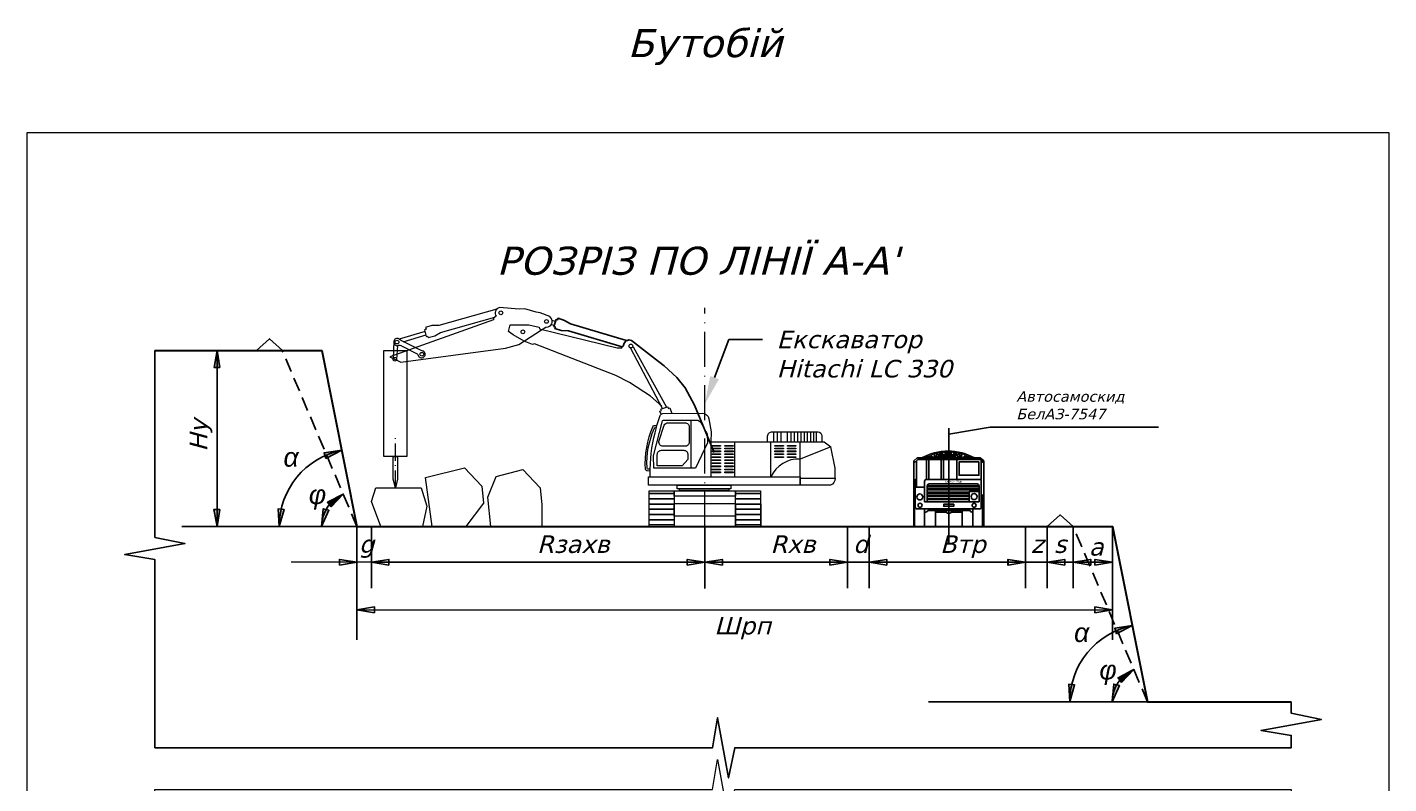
# Model space of a CAD drawing. Header units: millimetres. Extents: x -1138 to 1768, y 100 to 1081.
# Drawn here: x -420.3 to -226.3, y 278.5 to 386.4 of the extents above; entities that cross this region are included whole.
import ezdxf
from ezdxf import colors
from ezdxf.entities.mleader import LeaderData, LeaderLine
from ezdxf.math import Vec2, Vec3

# ---------------------------------------------------------------- set-up
doc = ezdxf.new("R2010")
doc.units = ezdxf.units.MM
for name, pattern in [('ACAD_ISO04W100', [30, 24, -3, 0, -3]), ('CENTER', [7.5, 5, -1.25, 0, -1.25]), ('JIS_02_2.0', [3, 2, -1])]:
    doc.linetypes.add(name, pattern=pattern)
for name, color, linetype in [('НАДЗЕМКА', 7, 'Continuous'), ('ТРАНСПОРТ', 7, 'Continuous'), ('Уступ', 7, 'Continuous')]:
    doc.layers.add(name, color=color, linetype=linetype)
doc.styles.add('Arial_204I', font='ariali.ttf')
doc.styles.get("Standard").update_dxf_attribs({"font": 'calibri.ttf'})
doc.styles.add('стиль1', font='verdanai.ttf', dxfattribs={"height": 2.5})

msp = doc.modelspace()

# ---------------------------------------------------------------- hatches: boundary and pattern name
at = {"layer": 'Уступ'}
h = msp.add_hatch(color=256, dxfattribs=at)
h.dxf.hatch_style = 1
h.paths.add_polyline_path([(-393.208, 340.322), (-393.073, 339.173), (-393.217, 339.412), (-393.217, 337.898), (-392.804, 337.898)])
h.paths.add_polyline_path([(-393.223, 339.41), (-393.365, 339.167), (-393.271, 339.97), (-393.638, 337.898), (-393.221, 337.898)])
h.paths.add_polyline_path([(-393.208, 340.322), (-393.217, 340.272), (-393.217, 339.412), (-393.073, 339.173)])
h.paths.add_polyline_path([(-393.223, 340.238), (-393.271, 339.97), (-393.365, 339.167), (-393.223, 339.41)])
h = msp.add_hatch(color=256, dxfattribs=at)
h.dxf.hatch_style = 1
h.paths.add_polyline_path([(-375.446, 326.081, 0.0509775), (-377.6, 325.416), (-377.445, 325.051)])
h.paths.add_polyline_path([(-375.446, 326.081), (-377.739, 325.745), (-377.6, 325.416, -0.0509775)])
h.paths.add_polyline_path([(-377.739, 325.745), (-377.953, 325.714), (-377.826, 325.317, -0.0055719), (-377.6, 325.416)])
h.paths.add_polyline_path([(-377.6, 325.416, 0.0055719), (-377.826, 325.317), (-377.699, 324.92), (-377.445, 325.051)])
h = msp.add_hatch(color=256, dxfattribs=at)
h.dxf.hatch_style = 1
h.paths.add_polyline_path([(-375.237, 319.844), (-376, 319.44, 0.0827625), (-377.224, 318.327), (-376.971, 317.995)])
h.paths.add_polyline_path([(-376, 319.44), (-377.477, 318.658), (-377.224, 318.327, -0.0827625)])
h = msp.add_hatch(color=256, dxfattribs=at)
h.dxf.hatch_style = 1
h.paths.add_polyline_path([(-393.208, 315.23), (-393.078, 316.379), (-393.221, 316.14), (-393.228, 317.654), (-392.815, 317.656)])
h.paths.add_polyline_path([(-393.227, 316.142), (-393.37, 316.384), (-393.272, 315.581), (-393.648, 317.652), (-393.232, 317.654)])
h.paths.add_polyline_path([(-393.208, 315.23), (-393.217, 315.28), (-393.221, 316.14), (-393.078, 316.379)])
h.paths.add_polyline_path([(-393.224, 315.314), (-393.272, 315.581), (-393.37, 316.384), (-393.227, 316.142)])
h = msp.add_hatch(color=256, dxfattribs=at)
h.dxf.hatch_style = 1
h.paths.add_polyline_path([(-383.658, 317.648), (-384.072, 317.695, 0.0565655), (-384.354, 315.211)])
h.paths.add_polyline_path([(-384.072, 317.695), (-384.486, 317.742), (-384.354, 315.211, -0.0565655)])
h = msp.add_hatch(color=256, dxfattribs=at)
h.dxf.hatch_style = 1
h.paths.add_polyline_path([(-377.279, 317.53), (-377.683, 317.633, 0.0827625), (-378.23, 316.072), (-378.304, 315.212)])
h.paths.add_polyline_path([(-377.683, 317.633), (-378.086, 317.737), (-378.23, 316.072, -0.0827625)])
h = msp.add_hatch(dxfattribs=at)
h.set_pattern_fill('ANGLE', color=256)
h.set_pattern_definition([(0, (419.7654, 168.863), (0, 6.985), [5.08, -1.905]), (90, (419.7654, 168.863), (-6.985, 4e-16), [5.08, -1.905])])
h.paths.add_polyline_path([(-375.768, 310.522), (-373.269, 310.105), (-375.768, 310.105)])
h.paths.add_polyline_path([(-375.768, 310.105), (-373.269, 310.105), (-375.768, 309.688)])
h = msp.add_hatch(dxfattribs=at)
h.set_pattern_fill('ANGLE', color=256)
h.set_pattern_definition([(0, (419.7645, 168.863), (0, 6.985), [5.08, -1.905]), (90, (419.7645, 168.863), (-6.985, 4e-16), [5.08, -1.905])])
h.paths.add_polyline_path([(-375.767, 310.521), (-373.268, 310.105), (-375.767, 310.105)])
h.paths.add_polyline_path([(-375.767, 310.105), (-373.268, 310.105), (-375.767, 309.688)])
h = msp.add_hatch(dxfattribs=at)
h.set_pattern_fill('ANGLE', color=256)
h.set_pattern_definition([(0, (421.815, 168.863), (0, 6.985), [5.08, -1.905]), (90, (421.815, 168.863), (-6.985, 4e-16), [5.08, -1.905])])
h.paths.add_polyline_path([(-368.72, 310.521), (-371.219, 310.105), (-368.72, 310.105)])
h.paths.add_polyline_path([(-368.72, 310.105), (-371.219, 310.105), (-368.72, 309.688)])
h = msp.add_hatch(dxfattribs=at)
h.set_pattern_fill('ANGLE', color=256)
h.set_pattern_definition([(0, (421.816, 168.863), (0, 6.985), [5.08, -1.905]), (90, (421.816, 168.863), (-6.985, 4e-16), [5.08, -1.905])])
h.paths.add_polyline_path([(-368.719, 310.522), (-371.218, 310.105), (-368.719, 310.105)])
h.paths.add_polyline_path([(-368.719, 310.105), (-371.218, 310.105), (-368.719, 309.688)])
h = msp.add_hatch(dxfattribs=at)
h.set_pattern_fill('ANGLE', color=256)
h.set_pattern_definition([(0, (469.324, 168.863), (0, 6.985), [5.08, -1.905]), (90, (469.324, 168.863), (-6.985, 4e-16), [5.08, -1.905])])
h.paths.add_polyline_path([(-326.21, 310.522), (-323.711, 310.105), (-326.21, 310.105)])
h.paths.add_polyline_path([(-326.21, 310.105), (-323.711, 310.105), (-326.21, 309.688)])
h = msp.add_hatch(dxfattribs=at)
h.set_pattern_fill('ANGLE', color=256)
h.set_pattern_definition([(0, (469.323, 168.863), (0, 6.985), [5.08, -1.905]), (90, (469.323, 168.863), (-6.985, 4e-16), [5.08, -1.905])])
h.paths.add_polyline_path([(-326.209, 310.522), (-323.71, 310.105), (-326.209, 310.105)])
h.paths.add_polyline_path([(-326.209, 310.105), (-323.71, 310.105), (-326.209, 309.688)])
h = msp.add_hatch(dxfattribs=at)
h.set_pattern_fill('ANGLE', color=256)
h.set_pattern_definition([(0, (469.323, 168.863), (0, 6.985), [5.08, -1.905]), (90, (469.323, 168.863), (-6.985, 4e-16), [5.08, -1.905])])
h.paths.add_polyline_path([(-321.212, 310.522), (-323.711, 310.105), (-321.212, 310.105)])
h.paths.add_polyline_path([(-321.212, 310.105), (-323.711, 310.105), (-321.212, 309.688)])
h = msp.add_hatch(dxfattribs=at)
h.set_pattern_fill('ANGLE', color=256)
h.set_pattern_definition([(0, (469.324, 168.863), (0, 6.985), [5.08, -1.905]), (90, (469.324, 168.863), (-6.985, 4e-16), [5.08, -1.905])])
h.paths.add_polyline_path([(-321.211, 310.522), (-323.711, 310.105), (-321.211, 310.105)])
h.paths.add_polyline_path([(-321.211, 310.105), (-323.711, 310.105), (-321.211, 309.688)])
h = msp.add_hatch(dxfattribs=at)
h.set_pattern_fill('ANGLE', color=256)
h.set_pattern_definition([(0, (489.658, 168.863), (0, 6.985), [5.08, -1.905]), (90, (489.658, 168.863), (-6.985, 4e-16), [5.08, -1.905])])
h.paths.add_polyline_path([(-305.875, 310.522), (-303.376, 310.105), (-305.875, 310.105)])
h.paths.add_polyline_path([(-305.875, 310.105), (-303.376, 310.105), (-305.875, 309.688)])
h = msp.add_hatch(dxfattribs=at)
h.set_pattern_fill('ANGLE', color=256)
h.set_pattern_definition([(0, (489.657, 168.863), (0, 6.985), [5.08, -1.905]), (90, (489.657, 168.863), (-6.985, 4e-16), [5.08, -1.905])])
h.paths.add_polyline_path([(-305.874, 310.521), (-303.375, 310.105), (-305.874, 310.105)])
h.paths.add_polyline_path([(-305.874, 310.105), (-303.375, 310.105), (-305.874, 309.688)])
h = msp.add_hatch(dxfattribs=at)
h.set_pattern_fill('ANGLE', color=256)
h.set_pattern_definition([(0, (492.7444, 168.863), (0, 6.985), [5.08, -1.905]), (90, (492.7444, 168.863), (-6.985, 4e-16), [5.08, -1.905])])
h.paths.add_polyline_path([(-297.791, 310.522), (-300.29, 310.105), (-297.791, 310.105)])
h.paths.add_polyline_path([(-297.791, 310.105), (-300.29, 310.105), (-297.791, 309.688)])
h = msp.add_hatch(dxfattribs=at)
h.set_pattern_fill('ANGLE', color=256)
h.set_pattern_definition([(0, (492.7454, 168.863), (0, 6.985), [5.08, -1.905]), (90, (492.7454, 168.863), (-6.985, 4e-16), [5.08, -1.905])])
h.paths.add_polyline_path([(-297.79, 310.522), (-300.289, 310.105), (-297.79, 310.105)])
h.paths.add_polyline_path([(-297.79, 310.105), (-300.289, 310.105), (-297.79, 309.688)])
h = msp.add_hatch(dxfattribs=at)
h.set_pattern_fill('ANGLE', color=256)
h.set_pattern_definition([(0, (515.022, 168.863), (0, 6.985), [5.08, -1.905]), (90, (515.022, 168.863), (-6.985, 4e-16), [5.08, -1.905])])
h.paths.add_polyline_path([(-280.512, 310.522), (-278.013, 310.105), (-280.512, 310.105)])
h.paths.add_polyline_path([(-280.512, 310.105), (-278.013, 310.105), (-280.512, 309.688)])
h = msp.add_hatch(dxfattribs=at)
h.set_pattern_fill('ANGLE', color=256)
h.set_pattern_definition([(0, (515.021, 168.863), (0, 6.985), [5.08, -1.905]), (90, (515.021, 168.863), (-6.985, 4e-16), [5.08, -1.905])])
h.paths.add_polyline_path([(-280.511, 310.521), (-278.012, 310.105), (-280.511, 310.105)])
h.paths.add_polyline_path([(-280.511, 310.105), (-278.012, 310.105), (-280.511, 309.688)])
h = msp.add_hatch(dxfattribs=at)
h.set_pattern_fill('ANGLE', color=256)
h.set_pattern_definition([(0, (518.107, 168.863), (0, 6.985), [5.08, -1.905]), (90, (518.107, 168.863), (-6.985, 4e-16), [5.08, -1.905])])
h.paths.add_polyline_path([(-272.428, 310.521), (-274.927, 310.105), (-272.428, 310.105)])
h.paths.add_polyline_path([(-272.428, 310.105), (-274.927, 310.105), (-272.428, 309.688)])
h = msp.add_hatch(dxfattribs=at)
h.set_pattern_fill('ANGLE', color=256)
h.set_pattern_definition([(0, (518.108, 168.863), (0, 6.985), [5.08, -1.905]), (90, (518.108, 168.863), (-6.985, 4e-16), [5.08, -1.905])])
h.paths.add_polyline_path([(-272.427, 310.522), (-274.926, 310.105), (-272.427, 310.105)])
h.paths.add_polyline_path([(-272.427, 310.105), (-274.926, 310.105), (-272.427, 309.688)])
h = msp.add_hatch(dxfattribs=at)
h.set_pattern_fill('ANGLE', color=256)
h.set_pattern_definition([(0, (521.8076, 168.863), (0, 6.985), [5.08, -1.905]), (90, (521.8076, 168.863), (-6.985, 4e-16), [5.08, -1.905])])
h.paths.add_polyline_path([(-268.728, 310.521), (-271.227, 310.105), (-268.728, 310.105)])
h.paths.add_polyline_path([(-268.728, 310.105), (-271.227, 310.105), (-268.728, 309.688)])
h = msp.add_hatch(dxfattribs=at)
h.set_pattern_fill('ANGLE', color=256)
h.set_pattern_definition([(0, (521.8086, 168.863), (0, 6.985), [5.08, -1.905]), (90, (521.8086, 168.863), (-6.985, 4e-16), [5.08, -1.905])])
h.paths.add_polyline_path([(-268.727, 310.522), (-271.226, 310.105), (-268.727, 310.105)])
h.paths.add_polyline_path([(-268.727, 310.105), (-271.226, 310.105), (-268.727, 309.688)])
h = msp.add_hatch(dxfattribs=at)
h.set_pattern_fill('ANGLE', color=256)
h.set_pattern_definition([(0, (527.402, 168.863), (0, 6.985), [5.08, -1.905]), (90, (527.402, 168.863), (-6.985, 4e-16), [5.08, -1.905])])
h.paths.add_polyline_path([(-268.131, 310.522), (-265.632, 310.105), (-268.131, 310.105)])
h.paths.add_polyline_path([(-268.131, 310.105), (-265.632, 310.105), (-268.131, 309.688)])
h = msp.add_hatch(dxfattribs=at)
h.set_pattern_fill('ANGLE', color=256)
h.set_pattern_definition([(0, (527.401, 168.863), (0, 6.985), [5.08, -1.905]), (90, (527.401, 168.863), (-6.985, 4e-16), [5.08, -1.905])])
h.paths.add_polyline_path([(-268.13, 310.521), (-265.631, 310.105), (-268.13, 310.105)])
h.paths.add_polyline_path([(-268.13, 310.105), (-265.631, 310.105), (-268.13, 309.688)])
h = msp.add_hatch(dxfattribs=at)
h.set_pattern_fill('ANGLE', color=256)
h.set_pattern_definition([(0, (419.7645, 162.088), (0, 6.985), [5.08, -1.905]), (90, (419.7645, 162.088), (-6.985, 4e-16), [5.08, -1.905])])
h.paths.add_polyline_path([(-370.771, 303.746), (-373.27, 303.33), (-370.771, 303.33)])
h.paths.add_polyline_path([(-370.771, 303.33), (-373.27, 303.33), (-370.771, 302.913)])
h = msp.add_hatch(dxfattribs=at)
h.set_pattern_fill('ANGLE', color=256)
h.set_pattern_definition([(0, (419.7654, 162.088), (0, 6.985), [5.08, -1.905]), (90, (419.7654, 162.088), (-6.985, 4e-16), [5.08, -1.905])])
h.paths.add_polyline_path([(-370.77, 303.747), (-373.269, 303.33), (-370.77, 303.33)])
h.paths.add_polyline_path([(-370.77, 303.33), (-373.269, 303.33), (-370.77, 302.913)])
h = msp.add_hatch(dxfattribs=at)
h.set_pattern_fill('ANGLE', color=256)
h.set_pattern_definition([(0, (527.402, 162.088), (0, 6.985), [5.08, -1.905]), (90, (527.402, 162.088), (-6.985, 4e-16), [5.08, -1.905])])
h.paths.add_polyline_path([(-268.131, 303.747), (-265.632, 303.33), (-268.131, 303.33)])
h.paths.add_polyline_path([(-268.131, 303.33), (-265.632, 303.33), (-268.131, 302.913)])
h = msp.add_hatch(dxfattribs=at)
h.set_pattern_fill('ANGLE', color=256)
h.set_pattern_definition([(0, (527.401, 162.088), (0, 6.985), [5.08, -1.905]), (90, (527.401, 162.088), (-6.985, 4e-16), [5.08, -1.905])])
h.paths.add_polyline_path([(-268.13, 303.746), (-265.631, 303.33), (-268.13, 303.33)])
h.paths.add_polyline_path([(-268.13, 303.33), (-265.631, 303.33), (-268.13, 302.913)])
h = msp.add_hatch(color=256, dxfattribs=at)
h.dxf.hatch_style = 1
h.paths.add_polyline_path([(-262.801, 301.081, 0.0509775), (-264.956, 300.416), (-264.801, 300.051)])
h.paths.add_polyline_path([(-262.801, 301.081), (-265.095, 300.745), (-264.956, 300.416, -0.0509775)])
h.paths.add_polyline_path([(-265.095, 300.745), (-265.309, 300.714), (-265.182, 300.317, -0.0055719), (-264.956, 300.416)])
h.paths.add_polyline_path([(-264.956, 300.416, 0.0055719), (-265.182, 300.317), (-265.054, 299.921), (-264.801, 300.051)])
h = msp.add_hatch(color=256, dxfattribs=at)
h.dxf.hatch_style = 1
h.paths.add_polyline_path([(-262.593, 294.844), (-263.356, 294.44, 0.0827625), (-264.58, 293.327), (-264.327, 292.996)])
h.paths.add_polyline_path([(-263.356, 294.44), (-264.833, 293.658), (-264.58, 293.327, -0.0827625)])
h = msp.add_hatch(color=256, dxfattribs=at)
h.dxf.hatch_style = 1
h.paths.add_polyline_path([(-271.014, 292.648), (-271.428, 292.695, 0.0565655), (-271.71, 290.211)])
h.paths.add_polyline_path([(-271.428, 292.695), (-271.842, 292.742), (-271.71, 290.211, -0.0565655)])
h = msp.add_hatch(color=256, dxfattribs=at)
h.dxf.hatch_style = 1
h.paths.add_polyline_path([(-264.635, 292.53), (-265.039, 292.634, 0.0827625), (-265.586, 291.073), (-265.66, 290.212)])
h.paths.add_polyline_path([(-265.039, 292.634), (-265.442, 292.737), (-265.586, 291.073, -0.0827625)])

# ---------------------------------------------------------------- linework, layer by layer
at = {"color": 6, "lineweight": 20}
msp.add_lwpolyline([(-420.256, 371.36), (-226.257, 371.36), (-226.257, 100.673), (-420.256, 100.673)], close=True, dxfattribs=at)
at = {"lineweight": 20}
for points in [[(-346.978, 343.229), (-346.378, 343.633), (-346.043, 343.655, 0.6387157), (-345.801, 345.132), (-347.151, 345.65), (-347.722, 345.749), (-349.35, 346.261), (-350.149, 346.216), (-352.977, 346.411, 0.5484926), (-353.43, 345.178), (-353.802, 344.905), (-353.802, 344.676), (-368.58, 339.386), (-367.034, 338.647), (-352.115, 340.636), (-350.221, 341.163)], [(-367.012, 341.03), (-364.796, 339.882, -0.1865735), (-364.492, 339.483, 0.6244595), (-363.579, 339.61, 0.4366081), (-363.908, 340.229), (-364.336, 340.392), (-366.796, 341.631, -0.102364), (-367.307, 341.966, 0.5543906), (-368.012, 341.591, 0.4456057), (-367.595, 340.991, -0.1084761)]]:
    msp.add_lwpolyline(points, format="xyb", close=True, dxfattribs=at)
for points in [[(-353.354, 346.208), (-361.626, 343.855), (-362.593, 343.844), (-363.496, 343.577), (-363.431, 343.323), (-363.646, 343.271), (-363.407, 342.292), (-363.204, 342.361), (-363.134, 342.156), (-362.184, 342.409), (-361.353, 342.88), (-353.628, 345.033)], [(-329.84, 332.382), (-331.461, 333.805), (-334.427, 335.76), (-336.38, 336.755), (-347.994, 341.232), (-348.279, 341.144), (-349.456, 341.612), (-351.01, 342.53), (-351.7, 343.025), (-351.449, 343.943), (-348.787, 343.983), (-347.319, 343.605), (-347.266, 343.369), (-336.19, 340.68), (-335.554, 340.693), (-335.416, 340.881)], [(-345.177, 343.845), (-345.592, 343.971)], [(-344.974, 344.44), (-345.449, 344.576)], [(-368.012, 341.591), (-368.115, 339.164)], [(-363.57, 343.021), (-367.255, 341.932)], [(-363.476, 342.498), (-366.739, 341.508)], [(-393.208, 315.212), (-393.208, 340.209)], [(-367.607, 339.028), (-367.451, 341.025)], [(-329.936, 331.222), (-330.108, 331.677), (-329.904, 331.743), (-329.974, 331.959), (-329.729, 332.038), (-334.25, 340.592)], [(-333.896, 340.847), (-329.191, 332.221), (-329.001, 332.285), (-328.922, 332.053), (-328.694, 332.131), (-328.433, 331.327)], [(-371.219, 310.105), (-382.634, 310.105)], [(-373.27, 303.33), (-265.632, 303.33)]]:
    msp.add_lwpolyline(points, dxfattribs=at)
for points in [[(-322.385, 325.741), (-325.168, 332.511), (-326.511, 334.962), (-327.676, 336.452), (-329.482, 338.119), (-330.303, 338.732), (-334.141, 341.741), (-334.527, 341.824), (-334.732, 341.749), (-334.864, 341.724), (-342.829, 344.093), (-343.71, 344.581), (-344.624, 344.888), (-344.694, 344.68), (-344.876, 344.742), (-345.22, 343.719), (-345.002, 343.646), (-345.075, 343.427), (-344.199, 343.133), (-343.146, 343.096), (-335.469, 340.82), (-335.362, 340.941), (-335.178, 341.327), (-335.013, 341.563), (-334.864, 341.724)], [(-291.01, 325.692), (-289.517, 324.98), (-288.803, 325.949), (-288.951, 325.248), (-289.448, 325.931), (-289.526, 324.991), (-290.101, 325.866), (-290.472, 324.978), (-290.751, 325.335), (-290.968, 324.983), (-290.751, 325.335), (-290.461, 325.804), (-290.001, 325.427), (-289.696, 325.905), (-289.134, 325.5), (-290.001, 325.427), (-290.115, 324.983)], [(-287.076, 325.692), (-288.569, 324.98), (-289.283, 325.949), (-289.135, 325.248), (-288.638, 325.931), (-288.56, 324.991), (-287.985, 325.866), (-287.614, 324.978), (-287.336, 325.335), (-287.118, 324.983), (-287.336, 325.335), (-287.625, 325.804), (-288.085, 325.427), (-288.39, 325.905), (-288.952, 325.5), (-288.085, 325.427), (-287.971, 324.983)], [(-293.937, 324.25), (-293.337, 324.748), (-284.574, 324.752), (-284.574, 324.752)], [(-293.528, 321.931), (-293.528, 324.589)], [(-289.135, 325.248), (-293.439, 324.983)], [(-292.819, 324.983), (-291.504, 325.244), (-290.967, 324.977), (-291.01, 325.692), (-291.504, 325.244), (-291.75, 325.467)], [(-290.967, 324.977), (-292.819, 324.983)], [(-292.101, 321.932), (-292.101, 324.749)], [(-291.772, 321.932), (-291.772, 324.749)], [(-290.019, 321.933), (-290.019, 324.749)], [(-289.69, 321.933), (-289.69, 324.75)], [(-289.135, 325.248), (-289.514, 324.983)], [(-289.135, 325.248), (-289.061, 324.984), (-288.951, 325.248), (-288.572, 324.983)], [(-284.311, 321.932), (-284.311, 324.753), (-287.824, 324.753), (-287.824, 321.932)], [(-285.267, 324.983), (-286.582, 325.244), (-287.12, 324.977), (-287.076, 325.692), (-286.582, 325.244), (-286.337, 325.467)], [(-284.311, 324.559), (-283.966, 324.306)], [(-293.72, 320.809), (-293.72, 321.931), (-293.528, 321.931), (-293.528, 320.809)], [(-292.019, 321.006), (-284.64, 321.006)], [(-292.018, 320.874), (-284.639, 320.874)], [(-292.018, 320.577), (-284.639, 320.577)], [(-292.018, 320.445), (-284.639, 320.445)], [(-292.018, 320.108), (-286.043, 320.108)], [(-286.043, 318.749), (-286.043, 320.223), (-284.64, 320.223)], [(-292.02, 319.69), (-286.043, 319.69)], [(-292.019, 319.557), (-286.043, 319.557)], [(-292.018, 319.975), (-286.043, 319.975)], [(-292.016, 319.212), (-286.043, 319.212)], [(-292.016, 319.08), (-286.043, 319.08)], [(-288.947, 318.376), (-289.663, 318.376), (-289.663, 318.089), (-288.23, 318.089), (-288.23, 318.376), (-289.09, 318.376)], [(-286.043, 319.442), (-286.043, 318.749)], [(-291.945, 317.473), (-285.912, 317.473)], [(-290.842, 317.237), (-289.293, 317.237)], [(-288.608, 317.237), (-287.059, 317.237)]]:
    msp.add_lwpolyline(points)
for points in [[(-366.186, 325.185), (-369.422, 325.185), (-369.422, 340.325), (-366.186, 340.325)], [(-368.114, 325.185), (-367.494, 325.185), (-367.494, 321.942), (-367.804, 320.715), (-368.114, 321.942)], [(-362.548, 315.197), (-363.516, 322.195), (-357.956, 323.592), (-355.471, 320.963), (-355.264, 318.549), (-357.749, 315.197)], [(-354.223, 315.197), (-354.638, 319.377), (-353.421, 322.323), (-349.632, 323.332), (-347.147, 320.703), (-346.94, 318.289), (-346.94, 315.197)], [(-369.85, 315.197), (-371.202, 318.799), (-370.603, 320.708), (-364.138, 320.708), (-363.304, 318.116), (-363.936, 315.197)], [(-402.071, 277.699), (-322.611, 277.699), (-321.899, 281.993), (-320.326, 273.405), (-319.448, 277.699), (-240.154, 277.699), (-240.154, 197.416), (-235.86, 196.538), (-244.448, 194.965), (-240.154, 194.253), (-240.154, 113.805), (-319.448, 113.805), (-320.326, 109.511), (-321.899, 118.099), (-322.611, 113.805), (-402.071, 113.805), (-402.071, 194.253), (-406.365, 194.965), (-397.777, 196.538), (-402.071, 197.416)]]:
    msp.add_lwpolyline(points, close=True, dxfattribs=at)
at = {"color": 2, "lineweight": 20}
msp.add_lwpolyline([(-329.729, 332.038), (-329.191, 332.221)], dxfattribs=at)
at = {"linetype": 'CENTER', "lineweight": 15, "ltscale": 0.5}
msp.add_lwpolyline([(-367.804, 320.715), (-367.804, 327.869)], dxfattribs=at)
for points in [[(-293.937, 319.671), (-293.937, 324.559), (-293.439, 324.983), (-284.479, 324.983), (-283.964, 324.559), (-283.964, 315.341, -0.4142136), (-284.108, 315.198), (-285.369, 315.198, -0.4142136), (-285.512, 315.341), (-285.512, 317.718)], [(-293.937, 319.671), (-293.72, 319.696), (-293.72, 320.809), (-292.389, 320.809), (-292.389, 321.645, -0.4142136), (-292.103, 321.932), (-284.597, 321.932, -0.4142136), (-284.311, 321.645), (-284.311, 319.718), (-283.964, 319.671)], [(-292.389, 320.809), (-292.389, 318.748), (-284.64, 318.748), (-284.64, 320.998, 0.4142136), (-284.926, 321.285), (-291.733, 321.285, 0.4142136), (-292.02, 320.998), (-292.02, 318.748)], [(-293.937, 319.671), (-293.937, 315.341, 0.4142136), (-293.793, 315.198), (-293.822, 315.198)], [(-293.822, 319.684), (-293.822, 315.341, 0.4142136), (-293.679, 315.198), (-292.533, 315.198, 0.4142136), (-292.389, 315.341), (-292.389, 317.718)], [(-293.72, 319.696), (-293.72, 318.004, 0.4142136), (-293.434, 317.718), (-284.597, 317.718, 0.4142136), (-284.311, 318.004), (-284.311, 319.747)], [(-284.129, 319.692), (-284.129, 315.341, -0.4142136), (-284.272, 315.198), (-284.964, 315.198)], [(-292.389, 316.878), (-292.389, 315.341, 0.4142136), (-292.246, 315.198), (-290.985, 315.198, 0.4142136), (-290.842, 315.341), (-290.842, 317.473)], [(-285.512, 316.228), (-285.512, 315.341, -0.4142136), (-285.655, 315.198), (-286.916, 315.198, -0.4142136), (-287.059, 315.341), (-287.059, 317.473)]]:
    msp.add_lwpolyline(points, format="xyb")
msp.add_lwpolyline([(-287.459, 324.429), (-284.647, 324.429), (-284.647, 322.507), (-287.47, 322.507), (-287.47, 324.429)], close=True)
at = {"color": 4, "lineweight": 20}
for points in [[(-331.622, 318.457), (-328.064, 318.457), (-328.063, 315.199), (-331.621, 315.199)], [(-319.308, 318.457), (-315.75, 318.457), (-315.749, 315.199), (-319.307, 315.199)]]:
    msp.add_lwpolyline(points, close=True, dxfattribs=at)
at = {"lineweight": 20}
for centre in [(-352.77, 345.674), (-346.264, 344.45), (-367.574, 341.499), (-349.632, 342.961), (-364.031, 339.766), (-334.241, 340.939), (-367.87, 339.06)]:
    msp.add_circle(centre, 0.266, dxfattribs=at)
for centre, radius in [((-293.069, 319.429), 0.43), ((-293.047, 318.233), 0.287), ((-285.338, 319.479), 0.43), ((-285.338, 318.233), 0.287)]:
    msp.add_circle(centre, radius)
for centre, radius, start, end in [((-289.043, 318.054), 7.892, 61.41358, 118.58642), ((-292.322, 317.651), 0.417, 260.69029, 334.66806), ((-288.951, 317.475), 0.417, 180.27762, 359.72238), ((-285.537, 317.656), 0.417, 205.96412, 273.3893)]:
    msp.add_arc(centre, radius, start, end)
at = {"layer": 'НАДЗЕМКА'}
for points in [[(-373.273, 315.212), (-398.217, 315.212)], [(-260.629, 290.213), (-291.82, 290.213)]]:
    msp.add_lwpolyline(points, dxfattribs=at)
at = {"layer": 'ТРАНСПОРТ', "linetype": 'JIS_02_2.0'}
for p, q in [((-288.951, 314.728), (-288.951, 328.359)), ((-288.951, 317.058), (-288.951, 314.728))]:
    msp.add_line(p, q, dxfattribs=at)
at = {"layer": 'ТРАНСПОРТ', "linetype": 'CENTER', "lineweight": 20}
msp.add_lwpolyline([(-323.711, 315.155), (-323.711, 346.364)], dxfattribs=at)
at = {"layer": 'ТРАНСПОРТ', "lineweight": 20}
for points in [[(-331.476, 322.309), (-331.487, 323.121), (-331.487, 323.385, -0.0647775), (-330.614, 329.31), (-330.527, 329.609), (-330.051, 331.034, -0.3387858), (-329.694, 331.315), (-324.073, 331.368, -0.3794678), (-323.141, 330.553), (-322.827, 328.696), (-322.876, 327.296), (-322.874, 322.309)], [(-331.487, 323.121), (-331.974, 323.153, -0.4064918), (-332.184, 323.385, -0.1091508), (-331.11, 329.441, -0.3473174), (-330.89, 329.612), (-330.527, 329.609)], [(-331.484, 323.385), (-331.722, 323.385, -0.4257595), (-331.946, 323.618, -0.1195467), (-330.92, 329.139, -0.3368418), (-330.708, 329.308), (-330.615, 329.308)], [(-314.759, 327.297), (-314.759, 328.111, -0.4460293), (-314.097, 328.705), (-307.571, 328.705, -0.3776155), (-307.049, 328.112), (-307.049, 327.297)], [(-322.876, 327.296), (-306.718, 327.297), (-305.738, 326.562), (-310.137, 324.83, 0.3035723), (-314.312, 322.31)]]:
    msp.add_lwpolyline(points, format="xyb", dxfattribs=at)
for points in [[(-325.037, 323.506), (-330.954, 323.506), (-331.003, 325.271), (-329.725, 330.266), (-329.673, 330.353), (-329.578, 330.387), (-324.708, 330.384), (-324.307, 330.134), (-323.394, 328.42), (-323.343, 327.129)], [(-321.456, 326.642), (-322.658, 326.642), (-322.658, 326.753), (-321.456, 326.753)], [(-321.456, 326.285), (-322.658, 326.285), (-322.658, 326.396), (-321.456, 326.396)], [(-321.456, 325.878), (-322.658, 325.878), (-322.658, 325.989), (-321.456, 325.989)], [(-319.662, 326.642), (-320.864, 326.642), (-320.864, 326.753), (-319.662, 326.753)], [(-319.662, 326.285), (-320.864, 326.285), (-320.864, 326.396), (-319.662, 326.396)], [(-319.662, 325.878), (-320.864, 325.878), (-320.864, 325.989), (-319.662, 325.989)], [(-312.514, 326.642), (-313.716, 326.642), (-313.716, 326.753), (-312.514, 326.753)], [(-312.514, 326.285), (-313.716, 326.285), (-313.716, 326.396), (-312.514, 326.396)], [(-312.514, 325.878), (-313.716, 325.878), (-313.716, 325.989), (-312.514, 325.989)], [(-310.72, 326.642), (-311.922, 326.642), (-311.922, 326.753), (-310.72, 326.753)], [(-310.72, 326.285), (-311.922, 326.285), (-311.922, 326.396), (-310.72, 326.396)], [(-310.72, 325.878), (-311.922, 325.878), (-311.922, 325.989), (-310.72, 325.989)], [(-321.456, 325.453), (-322.658, 325.453), (-322.658, 325.564), (-321.456, 325.564)], [(-321.456, 325.027), (-322.658, 325.027), (-322.658, 325.138), (-321.456, 325.138)], [(-321.456, 324.62), (-322.658, 324.62), (-322.658, 324.731), (-321.456, 324.731)], [(-321.456, 324.177), (-322.658, 324.177), (-322.658, 324.288), (-321.456, 324.288)], [(-319.662, 325.453), (-320.864, 325.453), (-320.864, 325.564), (-319.662, 325.564)], [(-319.662, 325.027), (-320.864, 325.027), (-320.864, 325.138), (-319.662, 325.138)], [(-319.662, 324.62), (-320.864, 324.62), (-320.864, 324.731), (-319.662, 324.731)], [(-319.662, 324.177), (-320.864, 324.177), (-320.864, 324.288), (-319.662, 324.288)], [(-312.514, 325.453), (-313.716, 325.453), (-313.716, 325.564), (-312.514, 325.564)], [(-312.514, 325.027), (-313.716, 325.027), (-313.716, 325.138), (-312.514, 325.138)], [(-310.72, 325.453), (-311.922, 325.453), (-311.922, 325.564), (-310.72, 325.564)], [(-310.72, 325.027), (-311.922, 325.027), (-311.922, 325.138), (-310.72, 325.138)], [(-331.724, 322.309), (-310.137, 322.309), (-310.137, 321.086), (-331.724, 321.086)], [(-321.456, 323.733), (-322.658, 323.733), (-322.658, 323.844), (-321.456, 323.844)], [(-321.456, 323.289), (-322.658, 323.289), (-322.658, 323.4), (-321.456, 323.4)], [(-321.456, 322.882), (-322.658, 322.882), (-322.658, 322.993), (-321.456, 322.993)], [(-319.662, 323.733), (-320.864, 323.733), (-320.864, 323.844), (-319.662, 323.844)], [(-319.662, 323.289), (-320.864, 323.289), (-320.864, 323.4), (-319.662, 323.4)], [(-319.662, 322.882), (-320.864, 322.882), (-320.864, 322.993), (-319.662, 322.993)], [(-328.083, 315.199), (-331.654, 315.199), (-331.654, 320.279), (-328.083, 320.279)], [(-331.654, 320.279), (-328.083, 320.279), (-328.083, 319.897), (-331.654, 319.897)], [(-328.083, 320.279), (-319.34, 320.279), (-319.34, 319.516), (-328.083, 319.516)], [(-327.629, 321.084), (-319.982, 321.084), (-319.982, 320.588), (-327.629, 320.588)], [(-327.3, 320.3), (-327.3, 320.588), (-320.299, 320.588), (-320.299, 320.3)], [(-315.769, 315.199), (-319.34, 315.199), (-319.34, 320.279), (-315.769, 320.279)], [(-319.34, 320.279), (-315.769, 320.279), (-315.769, 319.897), (-319.34, 319.897)], [(-331.654, 319.897), (-328.083, 319.897), (-328.083, 319.153), (-331.654, 319.153)], [(-331.654, 319.153), (-328.083, 319.153), (-328.083, 318.409), (-331.654, 318.409)], [(-331.654, 318.409), (-328.083, 318.409), (-328.083, 317.664), (-331.654, 317.664)], [(-328.083, 318.508), (-319.34, 318.508), (-319.34, 316.691), (-328.083, 316.691)], [(-319.34, 319.897), (-315.769, 319.897), (-315.769, 319.153), (-319.34, 319.153)], [(-319.34, 319.153), (-315.769, 319.153), (-315.769, 318.409), (-319.34, 318.409)], [(-319.34, 318.409), (-315.769, 318.409), (-315.769, 317.664), (-319.34, 317.664)], [(-331.654, 317.664), (-328.083, 317.664), (-328.083, 316.92), (-331.654, 316.92)], [(-331.654, 316.92), (-328.083, 316.92), (-328.083, 316.175), (-331.654, 316.175)], [(-319.34, 317.664), (-315.769, 317.664), (-315.769, 316.92), (-319.34, 316.92)], [(-319.34, 316.92), (-315.769, 316.92), (-315.769, 316.175), (-319.34, 316.175)], [(-331.654, 316.175), (-328.083, 316.175), (-328.083, 315.431), (-331.654, 315.431)], [(-319.34, 316.175), (-315.769, 316.175), (-315.769, 315.431), (-319.34, 315.431)]]:
    msp.add_lwpolyline(points, close=True, dxfattribs=at)
for points in [[(-329.654, 326.642, -0.4692284), (-330.242, 327.349), (-329.493, 329.663, -0.290088), (-328.953, 330.006), (-326.532, 330.006, -0.4142136), (-325.935, 329.408), (-325.935, 327.24, -0.4142136), (-326.532, 326.642)], [(-330.481, 323.877), (-330.481, 325.474, -0.4142136), (-329.884, 326.072), (-326.708, 326.072, -0.4142136), (-326.11, 325.474), (-326.11, 324.755), (-326.944, 323.877)], [(-310.137, 322.087), (-305.15, 322.087, -0.2721659), (-305.787, 321.086), (-310.137, 321.086)]]:
    msp.add_lwpolyline(points, format="xyb", close=True, dxfattribs=at)
for points in [[(-325.703, 330.387), (-325.703, 323.506)], [(-313.881, 327.296), (-313.881, 328.708)], [(-313.357, 327.296), (-313.357, 328.708)], [(-312.834, 327.296), (-312.834, 328.708)], [(-311.918, 327.296), (-311.918, 328.708)], [(-311.417, 327.293), (-311.418, 328.705)], [(-310.939, 327.296), (-310.94, 328.708)], [(-310.439, 327.296), (-310.439, 328.708)], [(-309.984, 327.296), (-309.984, 328.708)], [(-309.51, 327.296), (-309.51, 328.708)], [(-309.069, 327.296), (-309.069, 328.708)], [(-308.602, 327.296), (-308.602, 328.708)], [(-308.199, 327.296), (-308.2, 328.708)], [(-307.813, 327.296), (-307.813, 328.708)], [(-319.436, 322.31), (-319.436, 327.296)], [(-314.312, 322.31), (-314.312, 327.297)], [(-310.137, 322.309), (-310.138, 327.297)], [(-305.15, 322.087), (-305.15, 323.536), (-305.738, 326.562)]]:
    msp.add_lwpolyline(points, dxfattribs=at)
at = {"layer": 'ТРАНСПОРТ', "color": 0}
msp.add_lwpolyline([(-259.072, 329.363), (-283.048, 329.363), (-288.951, 328.359)], dxfattribs=at)
at = {"layer": 'ТРАНСПОРТ', "linetype": 'ACAD_ISO04W100'}
msp.add_lwpolyline([(-288.951, 312.72), (-288.951, 329.252)], dxfattribs=at)
at = {"layer": 'Уступ'}
for p, q in [((-373.27, 315.197), (-373.27, 299.041)), ((-371.219, 306.413), (-371.219, 315.197)), ((-323.711, 306.371), (-323.711, 315.155)), ((-303.375, 306.413), (-303.375, 315.196)), ((-300.29, 306.412), (-300.29, 315.196)), ((-278.012, 306.413), (-278.012, 315.197)), ((-274.926, 306.409), (-274.926, 315.192)), ((-271.227, 306.413), (-271.227, 315.197)), ((-265.632, 315.198), (-265.632, 299.042)), ((-265.631, 306.413), (-265.631, 315.197)), ((-371.219, 310.105), (-265.632, 310.105))]:
    msp.add_line(p, q, dxfattribs=at)
for points in [[(-387.572, 340.304), (-385.719, 341.979), (-383.871, 340.309)], [(-377.699, 324.92), (-377.953, 325.714), (-375.446, 326.081)], [(-376.971, 317.995), (-377.477, 318.658), (-375.237, 319.844)], [(-384.354, 315.211), (-384.486, 317.742), (-383.658, 317.648)], [(-378.304, 315.212), (-378.086, 317.737), (-377.279, 317.53)], [(-274.932, 315.192), (-273.078, 316.868), (-271.231, 315.198)], [(-265.054, 299.921), (-265.309, 300.714), (-262.801, 301.081)], [(-264.327, 292.996), (-264.833, 293.658), (-262.593, 294.844)], [(-271.71, 290.211), (-271.842, 292.742), (-271.014, 292.648)], [(-265.66, 290.212), (-265.442, 292.737), (-264.635, 292.53)]]:
    msp.add_lwpolyline(points, close=True, dxfattribs=at)
for points in [[(-402.071, 340.309), (-402.071, 313.65), (-397.777, 312.772), (-406.365, 311.2), (-402.071, 310.488), (-402.071, 283.663), (-322.611, 283.663), (-321.899, 287.957), (-320.326, 279.369), (-319.448, 283.663), (-240.154, 283.663), (-240.154, 285.432), (-244.448, 286.144), (-235.86, 287.716), (-240.154, 288.594), (-240.154, 290.197)], [(-392.804, 337.898), (-393.638, 337.898), (-393.208, 340.322), (-392.804, 337.898)], [(-393.208, 315.212), (-393.208, 340.322)], [(-392.815, 317.656), (-393.648, 317.652), (-393.208, 315.23), (-392.815, 317.656)], [(-278.012, 315.199), (-278.012, 308.449)], [(-375.768, 309.688), (-375.768, 310.522), (-373.269, 310.105), (-375.768, 309.688)], [(-375.767, 309.688), (-375.767, 310.521), (-373.268, 310.105), (-375.767, 309.688)], [(-368.72, 309.688), (-368.72, 310.521), (-371.219, 310.105), (-368.72, 309.688)], [(-368.719, 309.688), (-368.719, 310.522), (-371.218, 310.105), (-368.719, 309.688)], [(-326.21, 309.688), (-326.21, 310.522), (-323.711, 310.105), (-326.21, 309.688)], [(-326.209, 309.688), (-326.209, 310.522), (-323.71, 310.105), (-326.209, 309.688)], [(-321.212, 309.688), (-321.212, 310.522), (-323.711, 310.105), (-321.212, 309.688)], [(-321.211, 309.688), (-321.211, 310.522), (-323.711, 310.105), (-321.211, 309.688)], [(-305.875, 309.688), (-305.875, 310.522), (-303.376, 310.105), (-305.875, 309.688)], [(-305.874, 309.688), (-305.874, 310.521), (-303.375, 310.105), (-305.874, 309.688)], [(-297.791, 309.688), (-297.791, 310.522), (-300.29, 310.105), (-297.791, 309.688)], [(-297.79, 309.688), (-297.79, 310.522), (-300.289, 310.105), (-297.79, 309.688)], [(-280.512, 309.688), (-280.512, 310.522), (-278.013, 310.105), (-280.512, 309.688)], [(-280.511, 309.688), (-280.511, 310.521), (-278.012, 310.105), (-280.511, 309.688)], [(-272.428, 309.688), (-272.428, 310.521), (-274.927, 310.105), (-272.428, 309.688)], [(-272.427, 309.688), (-272.427, 310.522), (-274.926, 310.105), (-272.427, 309.688)], [(-268.728, 309.688), (-268.728, 310.521), (-271.227, 310.105), (-268.728, 309.688)], [(-268.727, 309.688), (-268.727, 310.522), (-271.226, 310.105), (-268.727, 309.688)], [(-268.131, 309.688), (-268.131, 310.522), (-265.632, 310.105), (-268.131, 309.688)], [(-268.13, 309.688), (-268.13, 310.521), (-265.631, 310.105), (-268.13, 309.688)], [(-370.771, 302.913), (-370.771, 303.746), (-373.27, 303.33), (-370.771, 302.913)], [(-370.77, 302.913), (-370.77, 303.747), (-373.269, 303.33), (-370.77, 302.913)], [(-268.131, 302.913), (-268.131, 303.747), (-265.632, 303.33), (-268.131, 302.913)], [(-268.13, 302.913), (-268.13, 303.746), (-265.631, 303.33), (-268.13, 302.913)]]:
    msp.add_lwpolyline(points, dxfattribs=at)
at = {"layer": 'Уступ', "lineweight": 30}
msp.add_lwpolyline([(-402.071, 340.309), (-378.272, 340.309), (-373.27, 315.197), (-265.632, 315.198), (-260.626, 290.197), (-240.154, 290.197)], dxfattribs=at)
at = {"layer": 'Уступ', "linetype": 'JIS_02_2.0'}
for points in [[(-373.273, 315.197), (-383.868, 340.182)], [(-260.632, 290.213), (-271.227, 315.198)]]:
    msp.add_lwpolyline(points, dxfattribs=at)
at = {"layer": 'Уступ'}
for points in [[(-384.354, 315.211, -0.3574852), (-375.446, 326.081)], [(-378.304, 315.212, -0.3011022), (-375.237, 319.844)], [(-271.71, 290.211, -0.3574852), (-262.801, 301.081)], [(-265.66, 290.212, -0.3011022), (-262.593, 294.844)]]:
    msp.add_lwpolyline(points, format="xyb", dxfattribs=at)

# ---------------------------------------------------------------- texts
at = {"insert": (-289.485, 321.75), "char_height": 0.28656, "width": 2.60397, "attachment_point": 1}
msp.add_mtext('{\\fTimes New Roman|b0|i0|c204|p18;БелАЗ - 7540}', dxfattribs=at)
at = {"layer": 'ТРАНСПОРТ', "char_height": 4, "attachment_point": 1, "style": 'стиль1'}
for s, width, heights, insert in [('Бутобій', 102.648, [7.444], (-334.725, 386.126)), ("РОЗРІЗ ПО ЛІНІЇ А-А'", 65.14754, [0], (-353.392, 355.103))]:
    msp.add_mtext_dynamic_manual_height_columns(s, width=width, gutter_width=12.5, heights=heights, dxfattribs=dict(at, insert=insert))
at = {"layer": 'ТРАНСПОРТ', "color": 0, "insert": (-279.332, 334.497), "char_height": 1.5, "attachment_point": 1, "style": 'стиль1'}
msp.add_mtext_dynamic_manual_height_columns('Автосамоскид\\PБелАЗ-7547', width=15.08245, gutter_width=12.5, heights=[0], dxfattribs=at)
at = {"layer": 'ТРАНСПОРТ', "linetype": 'JIS_02_2.0', "char_height": 2.5, "attachment_point": 1, "style": 'Arial_204I'}
for s, insert in [('{\\H1.0833x;α}', (-383.739, 326.451)), ('{\\H1.0833x;φ}', (-380.135, 321.125)), ('{\\H1.0833x;α}', (-271.095, 301.452)), ('{\\H1.0833x;φ}', (-267.491, 296.125))]:
    msp.add_mtext_dynamic_manual_height_columns(s, width=2.78971, gutter_width=12.5, heights=[0], dxfattribs=dict(at, insert=insert))
at = {"layer": 'Уступ', "insert": (-397.096, 325.881), "char_height": 2.5, "attachment_point": 1, "rotation": 90, "style": 'стиль1'}
msp.add_mtext_dynamic_manual_height_columns('Hу', width=3.90378, gutter_width=12.5, heights=[0], dxfattribs=at)
at = {"layer": 'Уступ', "char_height": 2.5, "attachment_point": 1, "style": 'стиль1'}
for s, insert in [('g', (-372.986, 313.95)), ('Rзахв', (-347.626, 313.95)), ('Rхв', (-314.366, 313.95)), ('d', (-302.58, 313.95)), ('Bтр', (-290.195, 313.95)), ('z', (-277.243, 313.95)), ('s', (-273.963, 313.95)), ('а', (-268.983, 313.57)), ('Шрп', (-322.371, 302.325))]:
    msp.add_mtext_dynamic_manual_height_columns(s, width=3.90378, gutter_width=12.5, heights=[0], dxfattribs=dict(at, insert=insert))

# ---------------------------------------------------------------- leaders
at = {"layer": 'ТРАНСПОРТ'}
ml = msp.add_multileader_mtext('Standard', dxfattribs=at)
ml.set_content('Екскаватор\\PHitachi LC 330\\P ', color=256, style='стиль1')
ml.set_leader_properties()
ml.build(insert=Vec2(0, 0))
ml.multileader.update_dxf_attribs({"text_right_attachment_type": 6, "dogleg_length": 0.36})
ctx = ml.context
ctx.base_point, ctx.char_height, ctx.plane_origin = Vec3(-315.483, 341.883), 2.5, Vec3(-364.386, 316.454)
ctx.right_attachment = 6
notes = []
notes.append((ctx, [(0, (1, 1, 0), (-320.303, 341.883), (1, 0), 4.821, [(0, [(-323.711, 332.682)], 0, [])])]))
ctx.mtext.insert, ctx.mtext.width, ctx.mtext.defined_height, ctx.mtext.flow_direction = Vec3(-313.483, 343.133), 27.10134, 16.889, 5
for ctx, leaders in notes:
    for number, flags, end, landing, length, lines in leaders:
        leader = LeaderData()
        leader.index, (leader.has_last_leader_line, leader.has_dogleg_vector, leader.attachment_direction) = number, flags
        leader.last_leader_point, leader.dogleg_vector, leader.dogleg_length = Vec3(end), Vec3(landing), length
        for number, points, colour, breaks in lines:
            line = LeaderLine()
            line.index, line.vertices, line.color, line.breaks = number, Vec3.list(points), colors.encode_raw_color(colour), breaks
            leader.lines.append(line)
        ctx.leaders.append(leader)

doc.saveas('drawing.dxf')
